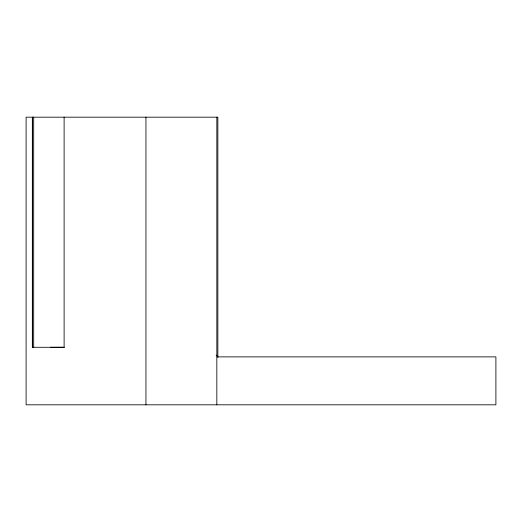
<?xml version="1.0" encoding="UTF-8"?>
<svg xmlns="http://www.w3.org/2000/svg" width="522" height="522" viewBox="0 0 522 522"><rect width="100%" height="100%" fill="white"/><g stroke="black" fill="none" stroke-linecap="round" stroke-linejoin="round"><path stroke-width="0.78" d="M50.53 347.287L64.115 347.254L64.115 117.182M64.487 347.287L32.338 347.287L32.338 117.182M216.141 355.162L217.857 356.878L495.9 356.878L495.9 404.818L26.1 404.818L26.1 117.182L217.857 117.182L217.857 357.557M216.832 117.182L216.832 404.818M145.945 117.182L145.945 404.818M33.695 117.182L33.695 347.287M32.521 117.182L32.521 347.287"/></g></svg>
